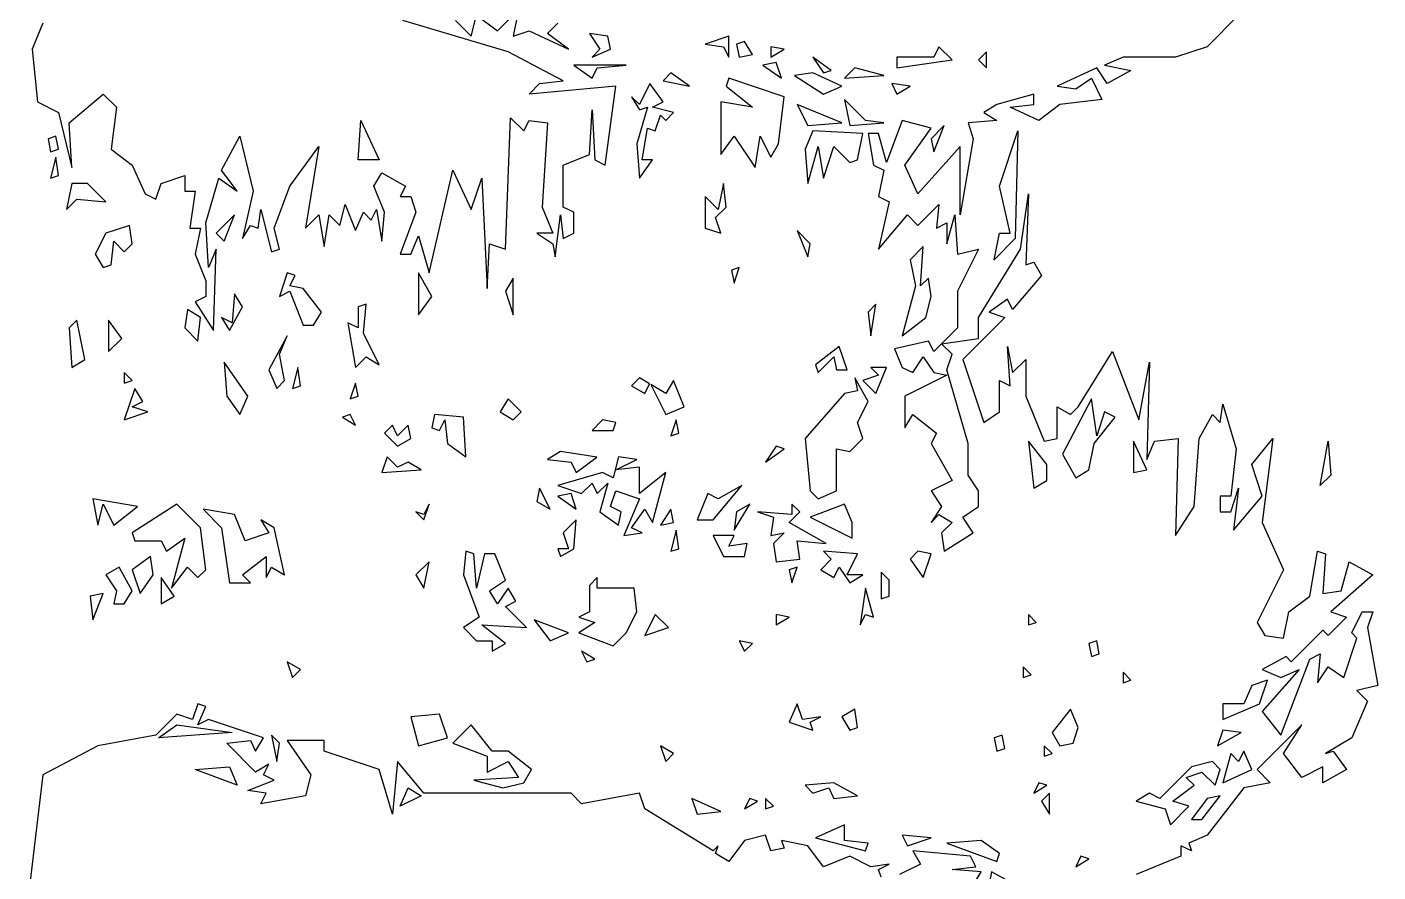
# Model space of a CAD drawing. Header units: millimetres. Extents: x -1916 to 1919, y -2 to 9002.
# Drawn here: x 21 to 1153, y 5744 to 6452 of the extents above; entities that cross this region are included whole.
import ezdxf

# ---------------------------------------------------------------- set-up
doc = ezdxf.new("R2010")
doc.units = ezdxf.units.MM
doc.layers.add('ALMOND-DRAW-PROFILE', color=7, linetype='Continuous', lineweight=25)

msp = doc.modelspace()

# ---------------------------------------------------------------- linework, layer by layer
at = {"layer": 'ALMOND-DRAW-PROFILE'}
for points in [[(379.8, 6457.2), (393, 6444), (397.4, 6461.6), (415, 6448.4), (432.6, 6466), (428.2, 6444), (441.4, 6448.4), (474.4, 6433), (456.8, 6446.2), (465.6, 6455)], [(1035.8, 6461.6), (1009.4, 6435.2), (983, 6426.4), (939, 6426.4), (923.5, 6419.8), (945.6, 6415.4), (925.7, 6404.4), (916.9, 6417.6), (883.9, 6402.2), (899.3, 6400), (912.5, 6408.8), (921.3, 6391.1), (886.1, 6386.7), (868.5, 6373.5), (844.3, 6384.5), (864.1, 6386.7), (864.1, 6395.5), (833.3, 6386.7), (822.3, 6380.1), (833.3, 6373.5), (809.1, 6371.3), (813.5, 6358.1), (802.5, 6294.3), (802.5, 6351.5), (767.2, 6311.9), (756.2, 6336.1), (778.2, 6366.9), (754, 6373.5), (740.8, 6338.3), (734.2, 6362.5), (725.4, 6362.5), (729.8, 6336.1), (738.6, 6331.7), (734.2, 6309.7), (743, 6305.3), (734.2, 6265.7), (758.4, 6294.3), (767.2, 6285.5), (784.8, 6303.1), (782.6, 6283.3), (791.4, 6287.7), (791.4, 6270.1), (798.1, 6294.3), (800.3, 6261.3), (817.9, 6265.7), (800.3, 6230.4), (800.3, 6199.6), (780.4, 6179.8), (776, 6188.6), (747.4, 6182), (754, 6166.6), (762.8, 6162.2), (771.6, 6175.4), (780.4, 6162.2), (791.4, 6160), (756.2, 6142.4), (756.2, 6115.9), (762.8, 6127), (782.6, 6111.5), (778.2, 6102.7), (795.9, 6071.9), (778.2, 6063.1), (787, 6049.9), (778.2, 6036.7), (784.8, 6043.3), (795.9, 6036.7), (787, 6027.9), (789.2, 6012.5), (813.5, 6027.9), (804.7, 6041.1), (817.9, 6049.9), (817.9, 6063.1), (809.1, 6076.3), (809.1, 6102.7), (791.4, 6164.4), (795.9, 6177.6), (787, 6186.4), (817.9, 6190.8), (817.9, 6208.4), (853.1, 6265.7), (859.7, 6311.9), (857.5, 6252.4), (864.1, 6254.6), (870.7, 6243.6), (846.5, 6215), (842.1, 6223.8), (826.7, 6212.8), (839.9, 6208.4), (804.7, 6173.2), (822.3, 6120.4), (835.5, 6129.2), (835.5, 6155.6), (844.3, 6151.2), (842.1, 6184.2), (846.5, 6162.2), (857.5, 6173.2), (857.5, 6142.4), (872.9, 6104.9), (883.9, 6107.1), (883.9, 6133.6), (894.9, 6127), (901.5, 6133.6), (930.1, 6179.8), (952.2, 6122.6), (961, 6171), (958.8, 6089.5), (965.4, 6104.9), (985.2, 6107.1), (983, 6025.7), (998.4, 6049.9), (1002.8, 6107.1), (1013.8, 6127), (1020.4, 6120.4), (1022.6, 6135.8), (1033.6, 6098.3), (1029.2, 6058.7), (1020.4, 6058.7), (1020.4, 6045.5), (1029.2, 6045.5), (1035.8, 6065.3), (1031.4, 6030.1), (1055.6, 6058.7), (1046.8, 6085.1), (1064.4, 6107.1), (1055.6, 6036.7), (1073.3, 5997.1), (1051.2, 5953), (1057.8, 5942), (1073.3, 5939.8), (1077.7, 5961.8), (1095.3, 5975), (1101.9, 6012.5), (1108.5, 6010.3), (1106.3, 5977.3), (1121.7, 5979.5), (1128.3, 6003.7), (1148.1, 5992.7), (1112.9, 5961.8), (1126.1, 5957.4), (1110.7, 5942), (1106.3, 5946.4), (1079.9, 5920), (1075.5, 5924.4), (1055.6, 5913.4), (1071, 5906.8), (1086.5, 5913.4), (1055.6, 5878.2), (1071, 5858.4), (1095.3, 5922.2), (1104.1, 5926.6), (1101.9, 5902.4), (1110.7, 5915.6), (1123.9, 5906.8), (1134.9, 5939.8), (1130.5, 5944.2), (1139.3, 5961.8), (1148.1, 5961.8), (1143.7, 5948.6), (1152.5, 5900.2), (1134.9, 5895.8), (1143.7, 5887), (1130.5, 5856.2), (1108.5, 5843), (1115.1, 5845.2), (1126.1, 5829.7), (1106.3, 5818.7), (1106.3, 5831.9), (1088.7, 5823.1), (1073.3, 5843), (1088.7, 5867.2), (1051.2, 5829.7), (1062.2, 5818.7), (1040.2, 5814.3), (1009.4, 5774.7), (994, 5768.1), (996.2, 5761.5), (987.4, 5765.9), (987.4, 5757.1), (950, 5741.7)], [(34.1, 6455), (25.3, 6433), (29.7, 6388.9), (47.3, 6380.1), (58.3, 6333.9), (56.1, 6371.3), (84.7, 6395.5), (95.8, 6384.5), (91.4, 6349.3), (109, 6336.1), (120, 6311.9), (128.8, 6307.5), (133.2, 6320.7), (153, 6327.3), (153, 6314.1), (161.8, 6314.1), (157.4, 6283.3), (166.2, 6283.3), (161.8, 6261.3), (170.6, 6239.2), (170.6, 6226), (161.8, 6221.6), (177.2, 6197.4), (179.4, 6265.7), (172.8, 6250.2), (170.6, 6287.7), (181.6, 6325.1), (197, 6314.1), (183.8, 6331.7), (199.2, 6360.3), (210.2, 6314.1), (201.4, 6274.5), (208, 6285.5), (214.6, 6283.3), (216.8, 6298.7), (225.6, 6263.5), (232.3, 6265.7), (227.8, 6283.3), (241.1, 6318.5), (265.3, 6351.5), (254.3, 6283.3), (265.3, 6294.3), (269.7, 6267.9), (274.1, 6294.3), (282.9, 6285.5), (287.3, 6303.1), (296.1, 6281.1), (302.7, 6296.5), (309.3, 6289.9), (313.7, 6298.7), (318.1, 6272.3), (320.3, 6296.5), (311.5, 6318.5), (318.1, 6329.5), (337.9, 6318.5), (333.5, 6309.7), (342.3, 6309.7), (346.7, 6296.5), (333.5, 6261.3), (342.3, 6261.3), (348.9, 6276.7), (357.7, 6245.8), (377.6, 6331.7), (393, 6298.7), (401.8, 6325.1), (406.2, 6232.6), (408.4, 6270.1), (421.6, 6265.7), (426, 6375.7), (437, 6364.7), (441.4, 6373.5), (456.8, 6371.3), (452.4, 6300.9), (461.2, 6278.9), (448, 6278.9), (461.2, 6270.1), (463.4, 6259.1), (467.8, 6294.3), (470, 6274.5), (478.8, 6278.9), (478.8, 6296.5), (470, 6300.9), (470, 6336.1), (492, 6344.9), (494.2, 6382.3), (496.4, 6340.5), (505.2, 6336.1), (514.1, 6402.2), (441.4, 6395.5), (450.2, 6404.4), (470, 6406.6), (423.8, 6430.8), (335.7, 6457.2)], [(736.4, 5739.5), (734.2, 5746.1), (743, 5750.5), (727.6, 5748.3), (710, 5757.1), (688, 5748.3), (674.8, 5765.9), (652.8, 5770.3), (655, 5763.7), (643.9, 5761.5), (639.5, 5774.7), (621.9, 5770.3), (608.7, 5752.7), (597.7, 5759.3), (599.9, 5765.9), (595.5, 5761.5), (538.3, 5796.7), (533.9, 5809.9), (485.4, 5801.1), (476.6, 5809.9), (353.3, 5809.9), (331.3, 5836.4), (326.9, 5792.3), (315.9, 5829.7), (269.7, 5845.2), (269.7, 5854), (238.9, 5854), (258.7, 5825.3), (254.3, 5807.7), (216.8, 5801.1), (221.2, 5809.9), (205.8, 5812.1), (227.8, 5820.9), (219, 5825.3), (223.4, 5834.1), (212.4, 5827.5), (188.2, 5851.8), (208, 5854), (212.4, 5845.2), (219, 5856.2), (172.8, 5871.6), (164, 5867.2), (170.6, 5882.6), (164, 5884.8), (159.6, 5871.6), (146.4, 5876), (128.8, 5858.4), (80.3, 5849.6), (34.1, 5825.3), (20.9, 5715.3)], [(813.5, 5732.9), (820.1, 5743.9), (795.9, 5746.1), (815.7, 5748.3), (811.3, 5757.1), (762.8, 5761.5), (769.4, 5750.5), (751.8, 5741.7)], [(857.5, 5728.5), (828.9, 5743.9), (824.5, 5721.9)]]:
    msp.add_lwpolyline(points, dxfattribs=at)
for points in [[(494.2, 6426.4), (509.6, 6433), (507.4, 6444), (492, 6446.2), (500.8, 6433)], [(608.7, 6426.4), (608.7, 6444), (588.9, 6437.4), (604.3, 6435.2)], [(617.5, 6426.4), (628.5, 6428.6), (621.9, 6439.6), (615.3, 6437.4)], [(643.9, 6426.4), (655, 6433), (643.9, 6435.2)], [(749.6, 6417.6), (795.9, 6424.2), (784.8, 6435.2), (780.4, 6426.4), (749.6, 6426.4)], [(824.5, 6417.6), (824.5, 6430.8), (817.9, 6424.2)], [(494.2, 6408.8), (498.6, 6417.6), (522.9, 6419.8), (478.8, 6419.8)], [(652.8, 6408.8), (648.3, 6422), (637.3, 6419.8)], [(688, 6413.2), (694.6, 6415.4), (679.2, 6426.4)], [(705.6, 6408.8), (738.6, 6411), (714.4, 6417.6)], [(553.7, 6406.6), (575.7, 6402.2), (560.3, 6413.2)], [(630.7, 6333.9), (635.1, 6360.3), (643.9, 6342.7), (650.5, 6353.7), (655, 6393.3), (608.7, 6408.8), (606.5, 6402.2), (628.5, 6384.5), (602.1, 6388.9), (602.1, 6344.9), (613.1, 6360.3)], [(688, 6395.5), (703.4, 6402.2), (679.2, 6413.2), (663.8, 6411)], [(533.9, 6325.1), (544.9, 6340.5), (536.1, 6340.5), (540.5, 6366.9), (547.1, 6364.7), (551.5, 6377.9), (555.9, 6373.5), (562.5, 6380.1), (544.9, 6384.5), (553.7, 6388.9), (542.7, 6404.4), (533.9, 6386.7), (527.3, 6393.3), (533.9, 6382.3), (540.5, 6384.5), (531.7, 6353.7)], [(749.6, 6395.5), (760.6, 6402.2), (745.2, 6404.4)], [(674.8, 6369.1), (703.4, 6371.3), (666, 6386.7)], [(710, 6369.1), (738.6, 6371.3), (723.2, 6373.5), (705.6, 6391.1)], [(298.3, 6340.5), (300.5, 6373.5), (315.9, 6340.5)], [(40.7, 6347.1), (47.3, 6349.3), (45.1, 6360.3), (38.5, 6358.1)], [(674.8, 6320.7), (683.6, 6351.5), (688, 6325.1), (696.8, 6351.5), (710, 6338.3), (716.6, 6340.5), (721, 6362.5), (679.2, 6364.7), (672.6, 6349.3)], [(780.4, 6347.1), (789.2, 6369.1), (778.2, 6358.1)], [(831.1, 6256.8), (835.5, 6278.9), (844.3, 6278.9), (835.5, 6318.5), (850.9, 6364.7), (848.7, 6274.5)], [(40.7, 6325.1), (47.3, 6327.3), (45.1, 6342.7)], [(53.9, 6298.7), (62.7, 6307.5), (86.9, 6305.3), (71.5, 6320.7), (58.3, 6320.7)], [(588.9, 6283.3), (602.1, 6278.9), (597.7, 6292.1), (606.5, 6300.9), (604.3, 6320.7), (599.9, 6298.7), (588.9, 6309.7)], [(186, 6272.3), (194.8, 6294.3), (179.4, 6278.9)], [(84.7, 6250.2), (91.4, 6252.4), (93.6, 6272.3), (102.4, 6263.5), (109, 6270.1), (106.8, 6285.5), (86.9, 6278.9), (78.1, 6261.3)], [(674.8, 6259.1), (677, 6270.1), (666, 6281.1)], [(754, 6193), (773.8, 6208.4), (778.2, 6226), (776, 6241.4), (769.4, 6234.8), (771.6, 6267.9), (760.6, 6256.8), (765, 6234.8)], [(613.1, 6237), (617.5, 6250.2), (610.9, 6248)], [(252.1, 6201.8), (260.9, 6201.8), (267.5, 6212.8), (252.1, 6232.6), (241.1, 6234.8), (245.5, 6243.6), (238.9, 6245.8), (232.3, 6226), (241.1, 6230.4)], [(348.9, 6210.6), (359.9, 6226), (348.9, 6245.8)], [(428.2, 6210.6), (428.2, 6241.4), (421.6, 6230.4)], [(190.4, 6197.4), (201.4, 6217.2), (194.8, 6228.2), (192.6, 6204), (183.8, 6208.4)], [(164, 6188.6), (166.2, 6208.4), (155.2, 6215), (153, 6199.6)], [(296.1, 6166.6), (304.9, 6175.4), (315.9, 6168.8), (302.7, 6195.2), (304.9, 6219.4), (298.3, 6217.2), (298.3, 6199.6), (289.5, 6204)], [(727.6, 6193), (732, 6219.4), (725.4, 6212.8)], [(58.3, 6166.6), (69.3, 6173.2), (62.7, 6206.2), (56.1, 6199.6)], [(89.2, 6179.8), (100.2, 6190.8), (89.2, 6206.2)], [(230.1, 6149), (236.7, 6155.6), (232.3, 6177.6), (238.9, 6193), (223.4, 6164.4)], [(683.6, 6162.2), (696.8, 6175.4), (699, 6164.4), (707.8, 6164.4), (701.2, 6184.2), (681.4, 6168.8)], [(199.2, 6127), (205.8, 6142.4), (186, 6171), (188.2, 6142.4)], [(102.4, 6153.4), (109, 6155.6), (102.4, 6162.2)], [(243.3, 6149), (249.9, 6151.2), (247.7, 6166.6)], [(542.3, 6152.7), (533.9, 6157.8), (527.3, 6151.2), (538.3, 6144.6)], [(683.6, 6056.5), (699, 6063.1), (699, 6098.3), (710, 6096.1), (721, 6107.1), (716.6, 6120.4), (725.4, 6138), (714.4, 6157.8), (716.6, 6146.8), (705.6, 6144.6), (672.6, 6107.1), (677, 6063.1)], [(732, 6144.6), (740.8, 6166.6), (727.6, 6166.6), (734.2, 6160), (721, 6155.6)], [(102.4, 6122.6), (122.2, 6129.2), (109, 6133.6), (117.8, 6138), (111.2, 6149)], [(291.7, 6140.2), (298.3, 6142.4), (296.1, 6153.4)], [(543.3, 6152.1), (555.9, 6127), (571.3, 6133.6), (562.5, 6155.6), (555.9, 6144.6)], [(428.2, 6122.6), (434.8, 6129.2), (423.8, 6140.2), (417.2, 6129.2)], [(899.3, 6074.1), (910.3, 6080.7), (914.7, 6102.7), (932.3, 6124.8), (923.5, 6129.2), (916.9, 6109.3), (912.5, 6140.2), (888.3, 6093.9)], [(296.1, 6118.2), (291.7, 6127), (285.1, 6124.8)], [(388.6, 6091.7), (386.4, 6124.8), (362.1, 6127), (359.9, 6115.9), (366.5, 6113.7), (371, 6122.6), (373.2, 6102.7)], [(494.2, 6113.7), (511.9, 6113.7), (514.1, 6120.4), (503, 6122.6)], [(560.3, 6109.3), (566.9, 6111.5), (564.7, 6122.6)], [(331.3, 6100.5), (342.3, 6107.1), (340.1, 6118.2), (331.3, 6109.3), (326.9, 6118.2), (320.3, 6111.5)], [(639.5, 6087.3), (655, 6098.3), (648.3, 6100.5)], [(864.1, 6065.3), (875.1, 6071.9), (875.1, 6085.1), (859.7, 6104.9)], [(947.8, 6078.5), (958.8, 6080.7), (947.8, 6104.9)], [(1104.1, 6067.5), (1110.7, 6104.9), (1112.9, 6076.3)], [(318.1, 6078.5), (351.1, 6080.7), (340.1, 6087.3), (331.3, 6082.9), (322.5, 6091.7)], [(481, 6078.5), (498.1, 6091.3), (467.8, 6096.1), (456.8, 6089.5), (476.6, 6087.3)], [(520.7, 6025.7), (536.1, 6027.9), (527.3, 6032.3), (538.3, 6047.7), (544.9, 6036.7), (555.9, 6078.5), (533.9, 6060.9), (533.9, 6082.9), (514.1, 6080.7), (531.7, 6089.5), (516.3, 6091.7), (511.9, 6074.1), (503, 6078.5), (465.6, 6067.5), (485.4, 6060.9), (494.2, 6069.7), (498.6, 6060.9), (507.4, 6069.7), (500.8, 6045.5), (516.3, 6034.5), (518.5, 6045.5), (509.6, 6049.9), (514.1, 6063.1), (533.9, 6056.5)], [(582.3, 6038.9), (595.5, 6038.9), (619.7, 6067.5), (599.9, 6056.5), (591.1, 6060.9)], [(80.3, 6034.5), (84.7, 6052.1), (93.6, 6034.5), (113.4, 6049.9), (75.9, 6056.5)], [(459, 6047.7), (450.2, 6065.3), (448, 6054.3)], [(481, 6047.7), (476.6, 6060.9), (465.6, 6058.7)], [(142, 5981.7), (155.2, 5999.3), (164, 5990.5), (170.6, 5997.1), (166.2, 6032.3), (146.4, 6052.1), (109, 6027.9), (111.2, 6021.3), (133.2, 6021.3), (137.6, 6012.5), (153, 6023.5)], [(190.4, 5986.1), (208, 5986.1), (201.4, 5992.7), (221.2, 6008.1), (221.2, 5990.5), (225.6, 5999.3), (236.7, 5992.7), (227.8, 6032.3), (216.8, 6038.9), (223.4, 6027.9), (203.6, 6021.3), (194.8, 6043.3), (168.4, 6047.7), (183.8, 6032.3)], [(353.3, 6038.9), (357.7, 6052.1), (353.3, 6043.3), (346.7, 6045.5)], [(551.5, 6034.5), (562.5, 6036.7), (560.3, 6047.7)], [(613.1, 6030.1), (626.3, 6052.1), (615.3, 6045.5)], [(648.3, 6003.7), (668.2, 6005.9), (666, 6021.3), (690.2, 6019.1), (659.4, 6036.7), (668.2, 6045.5), (661.6, 6052.1), (661.6, 6043.3), (632.9, 6045.5), (646.1, 6041.1), (643.9, 6025.7), (655, 6027.9), (646.1, 6019.1)], [(677, 6041.1), (712.2, 6023.5), (712.2, 6036.7), (705.6, 6052.1)], [(467.8, 6008.1), (478.8, 6014.7), (481, 6038.9), (470, 6027.9), (474.4, 6014.7), (465.6, 6014.7)], [(560.3, 6012.5), (566.9, 6014.7), (564.7, 6030.1)], [(604.3, 6008.1), (621.9, 6008.1), (624.1, 6019.1), (608.7, 6016.9), (613.1, 6025.7), (595.5, 6025.7)], [(410.6, 5928.8), (421.6, 5935.4), (401.8, 5950.8), (439.2, 5948.6), (421.6, 5966.2), (430.4, 5970.6), (423.8, 5981.7), (415, 5968.4), (408.4, 5979.5), (421.6, 5988.3), (412.8, 6010.3), (404, 6010.3), (397.4, 5981.7), (395.2, 6010.3), (388.6, 6012.5), (386.4, 5992.7), (399.6, 5957.4), (386.4, 5948.6), (397.4, 5937.6), (410.6, 5937.6)], [(710, 5986.1), (721, 5992.7), (707.8, 5992.7), (716.6, 6010.3), (688, 6012.5), (694.6, 6005.9), (685.8, 5997.1), (696.8, 5990.5), (701.2, 5999.3)], [(771.6, 5990.5), (778.2, 6010.3), (767.2, 6012.5), (760.6, 6005.9)], [(93.6, 5968.4), (102.4, 5968.4), (109, 5979.5), (98, 5999.3), (86.9, 5992.7), (95.8, 5979.5)], [(115.6, 5977.3), (126.6, 5992.7), (124.4, 6008.1), (109, 5997.1)], [(353.3, 5981.7), (357.7, 6003.7), (346.7, 5992.7)], [(661.6, 5986.1), (666, 5999.3), (659.4, 5997.1)], [(133.2, 5968.4), (144.2, 5975), (133.2, 5990.5)], [(483.2, 5944.2), (511.9, 5933.2), (522.9, 5944.2), (531.7, 5961.8), (529.5, 5981.7), (498.6, 5981.7), (498.6, 5990.5), (492, 5983.9), (492, 5961.8), (483.2, 5957.4), (496.4, 5953)], [(736.4, 5972.8), (743, 5975), (743, 5988.3), (736.4, 5994.9)], [(75.9, 5955.2), (84.7, 5977.3), (73.7, 5975)], [(718.8, 5950.8), (723.2, 5959.6), (729.8, 5957.4), (723.2, 5981.7)], [(459, 5937.6), (474.4, 5944.2), (445.8, 5955.2)], [(538.3, 5942), (558.1, 5948.6), (547.1, 5959.6)], [(648.3, 5950.8), (659.4, 5957.4), (648.3, 5959.6)], [(859.7, 5950.8), (866.3, 5953), (859.7, 5959.6)], [(621.9, 5928.8), (628.5, 5935.4), (617.5, 5937.6)], [(912.5, 5924.4), (919.1, 5926.6), (916.9, 5937.6), (910.3, 5935.4)], [(243.3, 5906.8), (249.9, 5913.4), (238.9, 5920)], [(489.8, 5920), (496.4, 5922.2), (485.4, 5928.8)], [(855.3, 5906.8), (861.9, 5909), (855.3, 5915.6)], [(939, 5902.4), (945.6, 5904.6), (939, 5911.2)], [(1022.6, 5871.6), (1053.4, 5884.8), (1060, 5904.6), (1046.8, 5900.2), (1040.2, 5884.8), (1022.6, 5884.8)], [(659.4, 5869.4), (679.2, 5862.8), (677, 5869.4), (685.8, 5873.8), (670.4, 5871.6), (666, 5884.8)], [(348.9, 5849.6), (373.2, 5856.2), (366.5, 5876), (342.3, 5873.8)], [(710, 5862.8), (716.6, 5865), (714.4, 5880.4), (703.4, 5873.8)], [(886.1, 5849.6), (897.1, 5851.8), (901.5, 5865), (894.9, 5880.4), (879.5, 5860.6)], [(131, 5856.2), (146.4, 5867.2), (192.6, 5860.6)], [(419.4, 5814.3), (437, 5818.7), (443.6, 5829.7), (423.8, 5845.2), (410.6, 5845.2), (393, 5867.2), (377.6, 5851.8), (406.2, 5840.8), (406.2, 5827.5), (423.8, 5836.4), (432.6, 5823.1), (395.2, 5820.9)], [(1018.2, 5849.6), (1038, 5860.6), (1022.6, 5862.8)], [(230.1, 5836.4), (232.3, 5851.8), (225.6, 5858.4)], [(833.3, 5845.2), (839.9, 5847.4), (837.7, 5858.4), (831.1, 5856.2)], [(555.9, 5836.4), (562.5, 5843), (551.5, 5849.6)], [(872.9, 5840.8), (879.5, 5843), (872.9, 5849.6)], [(1022.6, 5818.7), (1046.8, 5829.7), (1040.2, 5845.2), (1035.8, 5836.4), (1029.2, 5843)], [(197, 5816.5), (161.8, 5829.7), (190.4, 5831.9)], [(978.6, 5783.5), (994, 5798.9), (980.8, 5803.3), (998.4, 5816.5), (991.8, 5823.1), (1005, 5827.5), (1016, 5816.5), (1020.4, 5829.7), (1013.8, 5836.4), (996.2, 5831.9), (969.8, 5805.5), (961, 5809.9), (950, 5803.3), (974.2, 5796.7)], [(696.8, 5805.5), (716.6, 5807.7), (696.8, 5818.7), (672.6, 5816.5), (679.2, 5809.9), (692.4, 5814.3)], [(864.1, 5809.9), (875.1, 5816.5), (868.5, 5818.7)], [(333.5, 5798.9), (340.1, 5814.3), (351.1, 5807.7)], [(582.3, 5792.3), (602.1, 5794.5), (577.9, 5805.5)], [(621.9, 5796.7), (632.9, 5803.3), (626.3, 5805.5)], [(639.5, 5796.7), (646.1, 5798.9), (639.5, 5805.5)], [(877.3, 5792.3), (877.3, 5809.9), (870.7, 5803.3)], [(996.2, 5787.9), (1005, 5787.9), (1020.4, 5807.7), (1009.4, 5805.5)], [(681.4, 5772.5), (723.2, 5761.5), (725.4, 5768.1), (705.6, 5770.3), (705.6, 5783.5)], [(758.4, 5765.9), (778.2, 5772.5), (754, 5774.7)], [(833.3, 5752.7), (835.5, 5759.3), (820.1, 5770.3), (791.4, 5768.1)], [(899.3, 5748.3), (910.3, 5754.9), (903.7, 5757.1)]]:
    msp.add_lwpolyline(points, close=True, dxfattribs=at)

doc.saveas('drawing.dxf')
